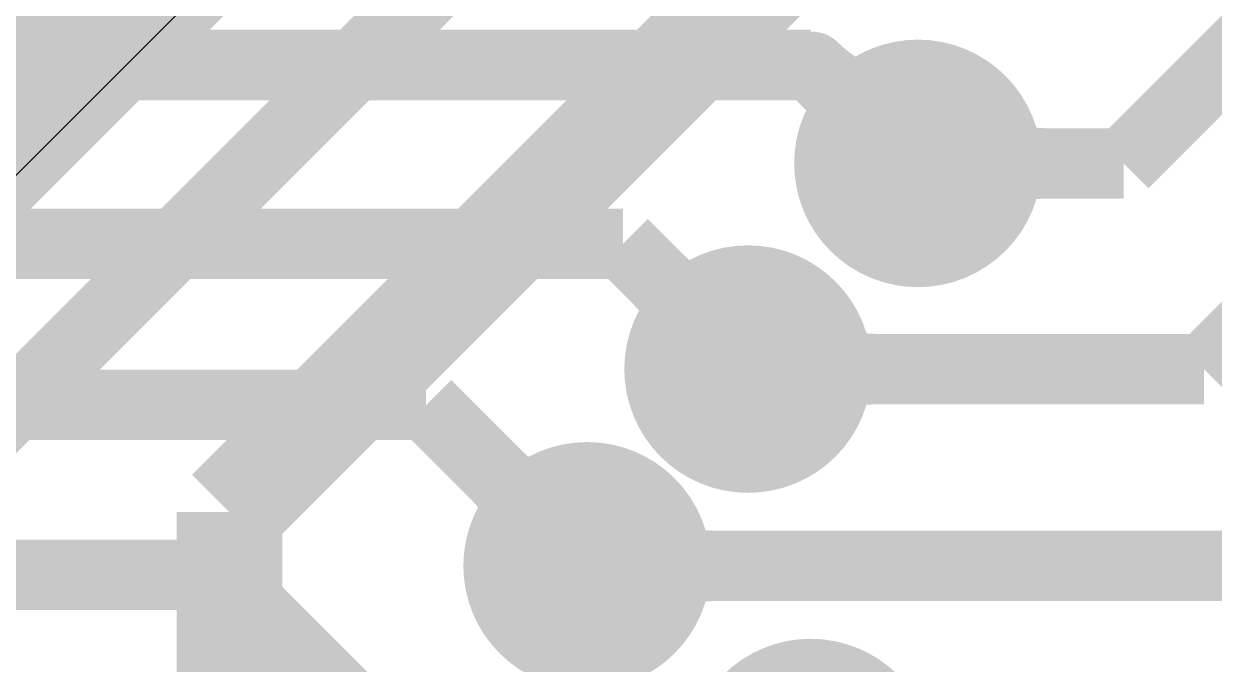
# Model space of a CAD drawing. Extents: x 56.2 to 141.8, y 48 to 96.4.
# Drawn here: x 121.615 to 124.997, y 75.565 to 77.384 of the extents above; entities that cross this region are included whole.
import ezdxf

# ---------------------------------------------------------------- set-up
doc = ezdxf.new("R2010")
doc.units = 0
doc.header["$MEASUREMENT"] = 0
for name, color, linetype in [('BOTTOMLAYER', 5, 'CONTINUOUS'), ('BOTTOMSOLDER', 6, 'CONTINUOUS'), ('MULTILAYER', 9, 'CONTINUOUS'), ('TOPLAYER', 1, 'CONTINUOUS'), ('TOPSOLDER', 216, 'CONTINUOUS')]:
    doc.layers.add(name, color=color, linetype=linetype)

msp = doc.modelspace()

# ---------------------------------------------------------------- linework, layer by layer
at = {"layer": 'BOTTOMLAYER'}
msp.add_line((124.229785, 79.590448), (121.189168, 76.549832), dxfattribs=at)
for points, const_width in [([(119.253, 75.184), (123.564376, 79.495376)], 1.000001), ([(121.5136, 76.2254), (124.6886, 79.4004)], 0.2), ([(122.1994, 75.9968), (125.349, 79.1464)], 0.299999), ([(124.7394, 76.9874), (125.984, 78.232)], 0.2), ([(124.968, 76.4032), (126.619, 78.0542)], 0.2), ([(124.1552, 76.9874), (124.7394, 76.9874)], 0.2), ([(123.6726, 76.4032), (123.739999, 76.335801)], 0.2), ([(123.6726, 76.4032), (124.968, 76.4032)], 0.2), ([(122.1994, 72.136), (122.1994, 75.9968)], 0.299999), ([(123.2154, 75.8444), (125.2474, 75.8444)], 0.2)]:
    msp.add_lwpolyline(points, dxfattribs=dict(at, const_width=const_width))
for points, const_width in [([(124.030202, 76.9874, 1), (124.280198, 76.9874, 1)], 0.249999), ([(124.211265, 77.093465, 1), (124.311265, 77.093465, 1)], 0.1), ([(124.211265, 77.093465, 1), (124.311265, 77.093465, 1)], 0.1), ([(124.211265, 77.093465, 1), (124.311265, 77.093465, 1)], 0.1), ([(124.211265, 77.093465, 1), (124.311265, 77.093465, 1)], 0.1), ([(124.211265, 77.093465, 1), (124.311265, 77.093465, 1)], 0.1), ([(124.211265, 77.093465, 1), (124.311265, 77.093465, 1)], 0.1), ([(124.211265, 77.093465, 1), (124.311265, 77.093465, 1)], 0.1), ([(124.211265, 77.093465, 1), (124.311265, 77.093465, 1)], 0.1), ([(124.211265, 77.093465, 1), (124.311265, 77.093465, 1)], 0.1), ([(124.211265, 77.093465, 1), (124.311265, 77.093465, 1)], 0.1), ([(124.211265, 77.093465, 1), (124.311265, 77.093465, 1)], 0.1), ([(124.211265, 77.093465, 1), (124.311265, 77.093465, 1)], 0.1), ([(124.211265, 77.093465, 1), (124.311265, 77.093465, 1)], 0.1), ([(124.211265, 77.093465, 1), (124.311265, 77.093465, 1)], 0.1), ([(124.46733, 76.9874, 1), (124.56733, 76.9874, 1)], 0.1), ([(124.46733, 76.9874, 1), (124.56733, 76.9874, 1)], 0.1), ([(124.46733, 76.9874, 1), (124.56733, 76.9874, 1)], 0.1), ([(124.46733, 76.9874, 1), (124.56733, 76.9874, 1)], 0.1), ([(124.46733, 76.9874, 1), (124.56733, 76.9874, 1)], 0.1), ([(124.46733, 76.9874, 1), (124.56733, 76.9874, 1)], 0.1), ([(124.46733, 76.9874, 1), (124.56733, 76.9874, 1)], 0.1), ([(124.46733, 76.9874, 1), (124.56733, 76.9874, 1)], 0.1), ([(124.46733, 76.9874, 1), (124.56733, 76.9874, 1)], 0.1), ([(124.46733, 76.9874, 1), (124.56733, 76.9874, 1)], 0.1), ([(124.46733, 76.9874, 1), (124.56733, 76.9874, 1)], 0.1), ([(124.46733, 76.9874, 1), (124.56733, 76.9874, 1)], 0.1), ([(124.46733, 76.9874, 1), (124.56733, 76.9874, 1)], 0.1), ([(124.46733, 76.9874, 1), (124.56733, 76.9874, 1)], 0.1), ([(124.46733, 76.9874, 1), (124.56733, 76.9874, 1)], 0.1), ([(124.46733, 76.9874, 1), (124.56733, 76.9874, 1)], 0.1), ([(124.46733, 76.9874, 1), (124.56733, 76.9874, 1)], 0.1), ([(124.46733, 76.9874, 1), (124.56733, 76.9874, 1)], 0.1), ([(124.46733, 76.9874, 1), (124.56733, 76.9874, 1)], 0.1), ([(124.46733, 76.9874, 1), (124.56733, 76.9874, 1)], 0.1), ([(124.46733, 76.9874, 1), (124.56733, 76.9874, 1)], 0.1), ([(124.46733, 76.9874, 1), (124.56733, 76.9874, 1)], 0.1), ([(124.46733, 76.9874, 1), (124.56733, 76.9874, 1)], 0.1), ([(124.46733, 76.9874, 1), (124.56733, 76.9874, 1)], 0.1), ([(124.46733, 76.9874, 1), (124.56733, 76.9874, 1)], 0.1), ([(124.46733, 76.9874, 1), (124.56733, 76.9874, 1)], 0.1), ([(124.46733, 76.9874, 1), (124.56733, 76.9874, 1)], 0.1), ([(124.46733, 76.9874, 1), (124.56733, 76.9874, 1)], 0.1), ([(124.211265, 76.881335, 1), (124.311265, 76.881335, 1)], 0.1), ([(124.211265, 76.881335, 1), (124.311265, 76.881335, 1)], 0.1), ([(124.211265, 76.881335, 1), (124.311265, 76.881335, 1)], 0.1), ([(124.211265, 76.881335, 1), (124.311265, 76.881335, 1)], 0.1), ([(124.211265, 76.881335, 1), (124.311265, 76.881335, 1)], 0.1), ([(124.211265, 76.881335, 1), (124.311265, 76.881335, 1)], 0.1), ([(124.211265, 76.881335, 1), (124.311265, 76.881335, 1)], 0.1), ([(124.211265, 76.881335, 1), (124.311265, 76.881335, 1)], 0.1), ([(124.211265, 76.881335, 1), (124.311265, 76.881335, 1)], 0.1), ([(124.211265, 76.881335, 1), (124.311265, 76.881335, 1)], 0.1), ([(124.211265, 76.881335, 1), (124.311265, 76.881335, 1)], 0.1), ([(124.211265, 76.881335, 1), (124.311265, 76.881335, 1)], 0.1), ([(124.211265, 76.881335, 1), (124.311265, 76.881335, 1)], 0.1), ([(124.211265, 76.881335, 1), (124.311265, 76.881335, 1)], 0.1), ([(123.547602, 76.4032, 1), (123.797598, 76.4032, 1)], 0.249999), ([(123.728665, 76.509265, 1), (123.828665, 76.509265, 1)], 0.1), ([(123.728665, 76.509265, 1), (123.828665, 76.509265, 1)], 0.1), ([(123.728665, 76.509265, 1), (123.828665, 76.509265, 1)], 0.1), ([(123.728665, 76.509265, 1), (123.828665, 76.509265, 1)], 0.1), ([(123.728665, 76.509265, 1), (123.828665, 76.509265, 1)], 0.1), ([(123.728665, 76.509265, 1), (123.828665, 76.509265, 1)], 0.1), ([(123.728665, 76.509265, 1), (123.828665, 76.509265, 1)], 0.1), ([(123.728665, 76.509265, 1), (123.828665, 76.509265, 1)], 0.1), ([(123.728665, 76.509265, 1), (123.828665, 76.509265, 1)], 0.1), ([(123.728665, 76.509265, 1), (123.828665, 76.509265, 1)], 0.1), ([(123.728665, 76.509265, 1), (123.828665, 76.509265, 1)], 0.1), ([(123.728665, 76.509265, 1), (123.828665, 76.509265, 1)], 0.1), ([(123.728665, 76.509265, 1), (123.828665, 76.509265, 1)], 0.1), ([(123.728665, 76.509265, 1), (123.828665, 76.509265, 1)], 0.1), ([(123.98473, 76.4032, 1), (124.08473, 76.4032, 1)], 0.1), ([(123.98473, 76.4032, 1), (124.08473, 76.4032, 1)], 0.1), ([(123.98473, 76.4032, 1), (124.08473, 76.4032, 1)], 0.1), ([(123.98473, 76.4032, 1), (124.08473, 76.4032, 1)], 0.1), ([(123.98473, 76.4032, 1), (124.08473, 76.4032, 1)], 0.1), ([(123.98473, 76.4032, 1), (124.08473, 76.4032, 1)], 0.1), ([(123.98473, 76.4032, 1), (124.08473, 76.4032, 1)], 0.1), ([(123.98473, 76.4032, 1), (124.08473, 76.4032, 1)], 0.1), ([(123.98473, 76.4032, 1), (124.08473, 76.4032, 1)], 0.1), ([(123.98473, 76.4032, 1), (124.08473, 76.4032, 1)], 0.1), ([(123.98473, 76.4032, 1), (124.08473, 76.4032, 1)], 0.1), ([(123.98473, 76.4032, 1), (124.08473, 76.4032, 1)], 0.1), ([(123.98473, 76.4032, 1), (124.08473, 76.4032, 1)], 0.1), ([(123.98473, 76.4032, 1), (124.08473, 76.4032, 1)], 0.1), ([(123.98473, 76.4032, 1), (124.08473, 76.4032, 1)], 0.1), ([(123.98473, 76.4032, 1), (124.08473, 76.4032, 1)], 0.1), ([(123.98473, 76.4032, 1), (124.08473, 76.4032, 1)], 0.1), ([(123.98473, 76.4032, 1), (124.08473, 76.4032, 1)], 0.1), ([(123.98473, 76.4032, 1), (124.08473, 76.4032, 1)], 0.1), ([(123.98473, 76.4032, 1), (124.08473, 76.4032, 1)], 0.1), ([(123.98473, 76.4032, 1), (124.08473, 76.4032, 1)], 0.1), ([(123.98473, 76.4032, 1), (124.08473, 76.4032, 1)], 0.1), ([(123.98473, 76.4032, 1), (124.08473, 76.4032, 1)], 0.1), ([(123.98473, 76.4032, 1), (124.08473, 76.4032, 1)], 0.1), ([(123.98473, 76.4032, 1), (124.08473, 76.4032, 1)], 0.1), ([(123.98473, 76.4032, 1), (124.08473, 76.4032, 1)], 0.1), ([(123.98473, 76.4032, 1), (124.08473, 76.4032, 1)], 0.1), ([(123.98473, 76.4032, 1), (124.08473, 76.4032, 1)], 0.1), ([(123.728665, 76.297135, 1), (123.828665, 76.297135, 1)], 0.1), ([(123.728665, 76.297135, 1), (123.828665, 76.297135, 1)], 0.1), ([(123.728665, 76.297135, 1), (123.828665, 76.297135, 1)], 0.1), ([(123.728665, 76.297135, 1), (123.828665, 76.297135, 1)], 0.1), ([(123.728665, 76.297135, 1), (123.828665, 76.297135, 1)], 0.1), ([(123.728665, 76.297135, 1), (123.828665, 76.297135, 1)], 0.1), ([(123.728665, 76.297135, 1), (123.828665, 76.297135, 1)], 0.1), ([(123.728665, 76.297135, 1), (123.828665, 76.297135, 1)], 0.1), ([(123.728665, 76.297135, 1), (123.828665, 76.297135, 1)], 0.1), ([(123.728665, 76.297135, 1), (123.828665, 76.297135, 1)], 0.1), ([(123.728665, 76.297135, 1), (123.828665, 76.297135, 1)], 0.1), ([(123.728665, 76.297135, 1), (123.828665, 76.297135, 1)], 0.1), ([(123.728665, 76.297135, 1), (123.828665, 76.297135, 1)], 0.1), ([(123.728665, 76.297135, 1), (123.828665, 76.297135, 1)], 0.1), ([(123.090402, 75.8444, 1), (123.340398, 75.8444, 1)], 0.249999), ([(123.271465, 75.950465, 1), (123.371465, 75.950465, 1)], 0.1), ([(123.271465, 75.950465, 1), (123.371465, 75.950465, 1)], 0.1), ([(123.271465, 75.950465, 1), (123.371465, 75.950465, 1)], 0.1), ([(123.271465, 75.950465, 1), (123.371465, 75.950465, 1)], 0.1), ([(123.271465, 75.950465, 1), (123.371465, 75.950465, 1)], 0.1), ([(123.271465, 75.950465, 1), (123.371465, 75.950465, 1)], 0.1), ([(123.271465, 75.950465, 1), (123.371465, 75.950465, 1)], 0.1), ([(123.271465, 75.950465, 1), (123.371465, 75.950465, 1)], 0.1), ([(123.271465, 75.950465, 1), (123.371465, 75.950465, 1)], 0.1), ([(123.271465, 75.950465, 1), (123.371465, 75.950465, 1)], 0.1), ([(123.271465, 75.950465, 1), (123.371465, 75.950465, 1)], 0.1), ([(123.271465, 75.950465, 1), (123.371465, 75.950465, 1)], 0.1), ([(123.271465, 75.950465, 1), (123.371465, 75.950465, 1)], 0.1), ([(123.271465, 75.950465, 1), (123.371465, 75.950465, 1)], 0.1), ([(123.52753, 75.8444, 1), (123.62753, 75.8444, 1)], 0.1), ([(123.52753, 75.8444, 1), (123.62753, 75.8444, 1)], 0.1), ([(123.52753, 75.8444, 1), (123.62753, 75.8444, 1)], 0.1), ([(123.52753, 75.8444, 1), (123.62753, 75.8444, 1)], 0.1), ([(123.52753, 75.8444, 1), (123.62753, 75.8444, 1)], 0.1), ([(123.52753, 75.8444, 1), (123.62753, 75.8444, 1)], 0.1), ([(123.52753, 75.8444, 1), (123.62753, 75.8444, 1)], 0.1), ([(123.52753, 75.8444, 1), (123.62753, 75.8444, 1)], 0.1), ([(123.52753, 75.8444, 1), (123.62753, 75.8444, 1)], 0.1), ([(123.52753, 75.8444, 1), (123.62753, 75.8444, 1)], 0.1), ([(123.52753, 75.8444, 1), (123.62753, 75.8444, 1)], 0.1), ([(123.52753, 75.8444, 1), (123.62753, 75.8444, 1)], 0.1), ([(123.52753, 75.8444, 1), (123.62753, 75.8444, 1)], 0.1), ([(123.52753, 75.8444, 1), (123.62753, 75.8444, 1)], 0.1), ([(123.52753, 75.8444, 1), (123.62753, 75.8444, 1)], 0.1), ([(123.52753, 75.8444, 1), (123.62753, 75.8444, 1)], 0.1), ([(123.52753, 75.8444, 1), (123.62753, 75.8444, 1)], 0.1), ([(123.52753, 75.8444, 1), (123.62753, 75.8444, 1)], 0.1), ([(123.52753, 75.8444, 1), (123.62753, 75.8444, 1)], 0.1), ([(123.52753, 75.8444, 1), (123.62753, 75.8444, 1)], 0.1), ([(123.52753, 75.8444, 1), (123.62753, 75.8444, 1)], 0.1), ([(123.52753, 75.8444, 1), (123.62753, 75.8444, 1)], 0.1), ([(123.52753, 75.8444, 1), (123.62753, 75.8444, 1)], 0.1), ([(123.52753, 75.8444, 1), (123.62753, 75.8444, 1)], 0.1), ([(123.52753, 75.8444, 1), (123.62753, 75.8444, 1)], 0.1), ([(123.52753, 75.8444, 1), (123.62753, 75.8444, 1)], 0.1), ([(123.52753, 75.8444, 1), (123.62753, 75.8444, 1)], 0.1), ([(123.52753, 75.8444, 1), (123.62753, 75.8444, 1)], 0.1), ([(123.271465, 75.738335, 1), (123.371465, 75.738335, 1)], 0.1), ([(123.271465, 75.738335, 1), (123.371465, 75.738335, 1)], 0.1), ([(123.271465, 75.738335, 1), (123.371465, 75.738335, 1)], 0.1), ([(123.271465, 75.738335, 1), (123.371465, 75.738335, 1)], 0.1), ([(123.271465, 75.738335, 1), (123.371465, 75.738335, 1)], 0.1), ([(123.271465, 75.738335, 1), (123.371465, 75.738335, 1)], 0.1), ([(123.271465, 75.738335, 1), (123.371465, 75.738335, 1)], 0.1), ([(123.271465, 75.738335, 1), (123.371465, 75.738335, 1)], 0.1), ([(123.271465, 75.738335, 1), (123.371465, 75.738335, 1)], 0.1), ([(123.271465, 75.738335, 1), (123.371465, 75.738335, 1)], 0.1), ([(123.271465, 75.738335, 1), (123.371465, 75.738335, 1)], 0.1), ([(123.271465, 75.738335, 1), (123.371465, 75.738335, 1)], 0.1), ([(123.271465, 75.738335, 1), (123.371465, 75.738335, 1)], 0.1), ([(123.271465, 75.738335, 1), (123.371465, 75.738335, 1)], 0.1)]:
    msp.add_lwpolyline(points, format="xyb", close=True, dxfattribs=dict(at, const_width=const_width))
at = {"layer": 'BOTTOMLAYER', "const_width": 0.2}
for points in [[(124.51733, 76.9874, -0.198912), (124.261265, 77.093465)], [(124.51733, 76.9874, -0.198912), (124.261265, 77.093465)], [(124.51733, 76.9874, -0.198912), (124.261265, 77.093465)], [(124.51733, 76.9874, -0.198912), (124.261265, 77.093465)], [(124.51733, 76.9874, -0.198912), (124.261265, 77.093465)], [(124.51733, 76.9874, -0.198912), (124.261265, 77.093465)], [(124.51733, 76.9874, -0.198912), (124.261265, 77.093465)], [(124.51733, 76.9874, -0.198912), (124.261265, 77.093465)], [(124.51733, 76.9874, -0.198912), (124.261265, 77.093465)], [(124.51733, 76.9874, -0.198912), (124.261265, 77.093465)], [(124.51733, 76.9874, -0.198912), (124.261265, 77.093465)], [(124.51733, 76.9874, -0.198912), (124.261265, 77.093465)], [(124.51733, 76.9874, -0.198912), (124.261265, 77.093465)], [(124.51733, 76.9874, -0.198912), (124.261265, 77.093465)], [(124.261265, 76.881335, -0.198912), (124.51733, 76.9874)], [(124.261265, 76.881335, -0.198912), (124.51733, 76.9874)], [(124.261265, 76.881335, -0.198912), (124.51733, 76.9874)], [(124.261265, 76.881335, -0.198912), (124.51733, 76.9874)], [(124.261265, 76.881335, -0.198912), (124.51733, 76.9874)], [(124.261265, 76.881335, -0.198912), (124.51733, 76.9874)], [(124.261265, 76.881335, -0.198912), (124.51733, 76.9874)], [(124.261265, 76.881335, -0.198912), (124.51733, 76.9874)], [(124.261265, 76.881335, -0.198912), (124.51733, 76.9874)], [(124.261265, 76.881335, -0.198912), (124.51733, 76.9874)], [(124.261265, 76.881335, -0.198912), (124.51733, 76.9874)], [(124.261265, 76.881335, -0.198912), (124.51733, 76.9874)], [(124.261265, 76.881335, -0.198912), (124.51733, 76.9874)], [(124.261265, 76.881335, -0.198912), (124.51733, 76.9874)], [(124.03473, 76.4032, -0.198912), (123.778665, 76.509265)], [(124.03473, 76.4032, -0.198912), (123.778665, 76.509265)], [(124.03473, 76.4032, -0.198912), (123.778665, 76.509265)], [(124.03473, 76.4032, -0.198912), (123.778665, 76.509265)], [(124.03473, 76.4032, -0.198912), (123.778665, 76.509265)], [(124.03473, 76.4032, -0.198912), (123.778665, 76.509265)], [(124.03473, 76.4032, -0.198912), (123.778665, 76.509265)], [(124.03473, 76.4032, -0.198912), (123.778665, 76.509265)], [(124.03473, 76.4032, -0.198912), (123.778665, 76.509265)], [(124.03473, 76.4032, -0.198912), (123.778665, 76.509265)], [(124.03473, 76.4032, -0.198912), (123.778665, 76.509265)], [(124.03473, 76.4032, -0.198912), (123.778665, 76.509265)], [(124.03473, 76.4032, -0.198912), (123.778665, 76.509265)], [(124.03473, 76.4032, -0.198912), (123.778665, 76.509265)], [(123.778665, 76.297135, -0.198912), (124.03473, 76.4032)], [(123.778665, 76.297135, -0.198912), (124.03473, 76.4032)], [(123.778665, 76.297135, -0.198912), (124.03473, 76.4032)], [(123.778665, 76.297135, -0.198912), (124.03473, 76.4032)], [(123.778665, 76.297135, -0.198912), (124.03473, 76.4032)], [(123.778665, 76.297135, -0.198912), (124.03473, 76.4032)], [(123.778665, 76.297135, -0.198912), (124.03473, 76.4032)], [(123.778665, 76.297135, -0.198912), (124.03473, 76.4032)], [(123.778665, 76.297135, -0.198912), (124.03473, 76.4032)], [(123.778665, 76.297135, -0.198912), (124.03473, 76.4032)], [(123.778665, 76.297135, -0.198912), (124.03473, 76.4032)], [(123.778665, 76.297135, -0.198912), (124.03473, 76.4032)], [(123.778665, 76.297135, -0.198912), (124.03473, 76.4032)], [(123.778665, 76.297135, -0.198912), (124.03473, 76.4032)], [(123.57753, 75.8444, -0.198912), (123.321465, 75.950465)], [(123.57753, 75.8444, -0.198912), (123.321465, 75.950465)], [(123.57753, 75.8444, -0.198912), (123.321465, 75.950465)], [(123.57753, 75.8444, -0.198912), (123.321465, 75.950465)], [(123.57753, 75.8444, -0.198912), (123.321465, 75.950465)], [(123.57753, 75.8444, -0.198912), (123.321465, 75.950465)], [(123.57753, 75.8444, -0.198912), (123.321465, 75.950465)], [(123.57753, 75.8444, -0.198912), (123.321465, 75.950465)], [(123.57753, 75.8444, -0.198912), (123.321465, 75.950465)], [(123.57753, 75.8444, -0.198912), (123.321465, 75.950465)], [(123.57753, 75.8444, -0.198912), (123.321465, 75.950465)], [(123.57753, 75.8444, -0.198912), (123.321465, 75.950465)], [(123.57753, 75.8444, -0.198912), (123.321465, 75.950465)], [(123.57753, 75.8444, -0.198912), (123.321465, 75.950465)], [(123.321465, 75.738335, -0.198912), (123.57753, 75.8444)], [(123.321465, 75.738335, -0.198912), (123.57753, 75.8444)], [(123.321465, 75.738335, -0.198912), (123.57753, 75.8444)], [(123.321465, 75.738335, -0.198912), (123.57753, 75.8444)], [(123.321465, 75.738335, -0.198912), (123.57753, 75.8444)], [(123.321465, 75.738335, -0.198912), (123.57753, 75.8444)], [(123.321465, 75.738335, -0.198912), (123.57753, 75.8444)], [(123.321465, 75.738335, -0.198912), (123.57753, 75.8444)], [(123.321465, 75.738335, -0.198912), (123.57753, 75.8444)], [(123.321465, 75.738335, -0.198912), (123.57753, 75.8444)], [(123.321465, 75.738335, -0.198912), (123.57753, 75.8444)], [(123.321465, 75.738335, -0.198912), (123.57753, 75.8444)], [(123.321465, 75.738335, -0.198912), (123.57753, 75.8444)], [(123.321465, 75.738335, -0.198912), (123.57753, 75.8444)]]:
    msp.add_lwpolyline(points, format="xyb", dxfattribs=at)
at = {"layer": 'BOTTOMSOLDER', "const_width": 0.351599}
for points in [[(123.979402, 76.9874, 1), (124.330998, 76.9874, 1)], [(123.496802, 76.4032, 1), (123.848398, 76.4032, 1)], [(123.039602, 75.8444, 1), (123.391198, 75.8444, 1)], [(123.674602, 75.2856, 1), (124.026198, 75.2856, 1)]]:
    msp.add_lwpolyline(points, format="xyb", close=True, dxfattribs=at)
at = {"layer": 'MULTILAYER', "const_width": 0.249999}
for points in [[(124.030202, 76.9874, 1), (124.280198, 76.9874, 1)], [(123.547602, 76.4032, 1), (123.797598, 76.4032, 1)], [(123.090402, 75.8444, 1), (123.340398, 75.8444, 1)]]:
    msp.add_lwpolyline(points, format="xyb", close=True, dxfattribs=at)
at = {"layer": 'TOPLAYER', "const_width": 0.2}
for points in [[(114.173, 77.2668), (123.8504, 77.2668)], [(123.8504, 77.2668), (124.1425, 76.9747)], [(113.7666, 76.7588), (123.317, 76.7588)], [(123.317, 76.7588), (123.6726, 76.4032)], [(113.2332, 76.3016), (122.7582, 76.3016)], [(122.7582, 76.3016), (123.2154, 75.8444)], [(112.8014, 75.819), (122.174, 75.819)], [(122.174, 75.819), (122.7074, 75.2856)]]:
    msp.add_lwpolyline(points, dxfattribs=at)
for points in [[(124.1552, 77.1374, -0.198912), (123.855772, 77.261425)], [(124.1552, 77.1374, -0.198912), (123.855772, 77.261425)], [(124.1552, 77.1374, -0.198912), (123.855772, 77.261425)], [(124.1552, 77.1374, -0.198912), (123.855772, 77.261425)], [(124.1552, 77.1374, -0.198912), (123.855772, 77.261425)], [(124.1552, 77.1374, -0.198912), (123.855772, 77.261425)], [(123.917095, 77.200105, -0.198912), (124.0052, 76.9874)], [(123.917095, 77.200105, -0.198912), (124.0052, 76.9874)], [(123.917095, 77.200105, -0.198912), (124.0052, 76.9874)], [(123.917095, 77.200105, -0.198912), (124.0052, 76.9874)], [(123.917095, 77.200105, -0.198912), (124.0052, 76.9874)], [(123.917095, 77.200105, -0.198912), (124.0052, 76.9874)], [(123.416535, 76.659265, -0.198912), (123.5226, 76.4032)], [(123.6726, 76.5532, -0.198912), (123.416535, 76.659265)], [(123.416535, 76.659265, -0.198912), (123.5226, 76.4032)], [(123.6726, 76.5532, -0.198912), (123.416535, 76.659265)], [(123.416535, 76.659265, -0.198912), (123.5226, 76.4032)], [(123.6726, 76.5532, -0.198912), (123.416535, 76.659265)], [(123.416535, 76.659265, -0.198912), (123.5226, 76.4032)], [(123.6726, 76.5532, -0.198912), (123.416535, 76.659265)], [(123.416535, 76.659265, -0.198912), (123.5226, 76.4032)], [(123.6726, 76.5532, -0.198912), (123.416535, 76.659265)], [(123.416535, 76.659265, -0.198912), (123.5226, 76.4032)], [(123.6726, 76.5532, -0.198912), (123.416535, 76.659265)], [(123.416535, 76.659265, -0.198912), (123.5226, 76.4032)], [(123.6726, 76.5532, -0.198912), (123.416535, 76.659265)], [(123.416535, 76.659265, -0.198912), (123.5226, 76.4032)], [(123.6726, 76.5532, -0.198912), (123.416535, 76.659265)], [(123.416535, 76.659265, -0.198912), (123.5226, 76.4032)], [(123.6726, 76.5532, -0.198912), (123.416535, 76.659265)], [(123.416535, 76.659265, -0.198912), (123.5226, 76.4032)], [(123.6726, 76.5532, -0.198912), (123.416535, 76.659265)], [(123.416535, 76.659265, -0.198912), (123.5226, 76.4032)], [(123.6726, 76.5532, -0.198912), (123.416535, 76.659265)], [(123.416535, 76.659265, -0.198912), (123.5226, 76.4032)], [(123.6726, 76.5532, -0.198912), (123.416535, 76.659265)], [(123.416535, 76.659265, -0.198912), (123.5226, 76.4032)], [(123.6726, 76.5532, -0.198912), (123.416535, 76.659265)], [(123.6726, 76.5532, -0.198912), (123.416535, 76.659265)], [(123.416535, 76.659265, -0.198912), (123.5226, 76.4032)], [(122.959335, 76.100465, -0.198912), (123.0654, 75.8444)], [(123.2154, 75.9944, -0.198912), (122.959335, 76.100465)], [(122.959335, 76.100465, -0.198912), (123.0654, 75.8444)], [(123.2154, 75.9944, -0.198912), (122.959335, 76.100465)], [(122.959335, 76.100465, -0.198912), (123.0654, 75.8444)], [(123.2154, 75.9944, -0.198912), (122.959335, 76.100465)], [(122.959335, 76.100465, -0.198912), (123.0654, 75.8444)], [(123.2154, 75.9944, -0.198912), (122.959335, 76.100465)], [(122.959335, 76.100465, -0.198912), (123.0654, 75.8444)], [(123.2154, 75.9944, -0.198912), (122.959335, 76.100465)], [(122.959335, 76.100465, -0.198912), (123.0654, 75.8444)], [(123.2154, 75.9944, -0.198912), (122.959335, 76.100465)], [(122.959335, 76.100465, -0.198912), (123.0654, 75.8444)], [(123.2154, 75.9944, -0.198912), (122.959335, 76.100465)], [(122.959335, 76.100465, -0.198912), (123.0654, 75.8444)], [(123.2154, 75.9944, -0.198912), (122.959335, 76.100465)], [(122.959335, 76.100465, -0.198912), (123.0654, 75.8444)], [(123.2154, 75.9944, -0.198912), (122.959335, 76.100465)], [(122.959335, 76.100465, -0.198912), (123.0654, 75.8444)], [(123.2154, 75.9944, -0.198912), (122.959335, 76.100465)], [(122.959335, 76.100465, -0.198912), (123.0654, 75.8444)], [(123.2154, 75.9944, -0.198912), (122.959335, 76.100465)], [(122.959335, 76.100465, -0.198912), (123.0654, 75.8444)], [(123.2154, 75.9944, -0.198912), (122.959335, 76.100465)], [(122.959335, 76.100465, -0.198912), (123.0654, 75.8444)], [(123.2154, 75.9944, -0.198912), (122.959335, 76.100465)], [(123.2154, 75.9944, -0.198912), (122.959335, 76.100465)], [(122.959335, 76.100465, -0.198912), (123.0654, 75.8444)]]:
    msp.add_lwpolyline(points, format="xyb", dxfattribs=at)
at = {"layer": 'TOPLAYER'}
for points, const_width in [([(123.805772, 77.261425, 1), (123.905772, 77.261425, 1)], 0.1), ([(123.805772, 77.261425, 1), (123.905772, 77.261425, 1)], 0.1), ([(123.805772, 77.261425, 1), (123.905772, 77.261425, 1)], 0.1), ([(123.805772, 77.261425, 1), (123.905772, 77.261425, 1)], 0.1), ([(123.805772, 77.261425, 1), (123.905772, 77.261425, 1)], 0.1), ([(123.805772, 77.261425, 1), (123.905772, 77.261425, 1)], 0.1), ([(123.867095, 77.200105, 1), (123.967095, 77.200105, 1)], 0.1), ([(123.867095, 77.200105, 1), (123.967095, 77.200105, 1)], 0.1), ([(123.867095, 77.200105, 1), (123.967095, 77.200105, 1)], 0.1), ([(123.867095, 77.200105, 1), (123.967095, 77.200105, 1)], 0.1), ([(123.867095, 77.200105, 1), (123.967095, 77.200105, 1)], 0.1), ([(123.867095, 77.200105, 1), (123.967095, 77.200105, 1)], 0.1), ([(124.030202, 76.9874, 1), (124.280198, 76.9874, 1)], 0.249999), ([(124.1052, 77.1374, 1), (124.2052, 77.1374, 1)], 0.1), ([(124.1052, 77.1374, 1), (124.2052, 77.1374, 1)], 0.1), ([(124.1052, 77.1374, 1), (124.2052, 77.1374, 1)], 0.1), ([(124.1052, 77.1374, 1), (124.2052, 77.1374, 1)], 0.1), ([(124.1052, 77.1374, 1), (124.2052, 77.1374, 1)], 0.1), ([(124.1052, 77.1374, 1), (124.2052, 77.1374, 1)], 0.1), ([(123.9552, 76.9874, 1), (124.0552, 76.9874, 1)], 0.1), ([(123.9552, 76.9874, 1), (124.0552, 76.9874, 1)], 0.1), ([(123.9552, 76.9874, 1), (124.0552, 76.9874, 1)], 0.1), ([(123.9552, 76.9874, 1), (124.0552, 76.9874, 1)], 0.1), ([(123.9552, 76.9874, 1), (124.0552, 76.9874, 1)], 0.1), ([(123.9552, 76.9874, 1), (124.0552, 76.9874, 1)], 0.1), ([(123.366535, 76.659265, 1), (123.466535, 76.659265, 1)], 0.1), ([(123.366535, 76.659265, 1), (123.466535, 76.659265, 1)], 0.1), ([(123.366535, 76.659265, 1), (123.466535, 76.659265, 1)], 0.1), ([(123.366535, 76.659265, 1), (123.466535, 76.659265, 1)], 0.1), ([(123.366535, 76.659265, 1), (123.466535, 76.659265, 1)], 0.1), ([(123.366535, 76.659265, 1), (123.466535, 76.659265, 1)], 0.1), ([(123.366535, 76.659265, 1), (123.466535, 76.659265, 1)], 0.1), ([(123.366535, 76.659265, 1), (123.466535, 76.659265, 1)], 0.1), ([(123.366535, 76.659265, 1), (123.466535, 76.659265, 1)], 0.1), ([(123.366535, 76.659265, 1), (123.466535, 76.659265, 1)], 0.1), ([(123.366535, 76.659265, 1), (123.466535, 76.659265, 1)], 0.1), ([(123.366535, 76.659265, 1), (123.466535, 76.659265, 1)], 0.1), ([(123.366535, 76.659265, 1), (123.466535, 76.659265, 1)], 0.1), ([(123.366535, 76.659265, 1), (123.466535, 76.659265, 1)], 0.1), ([(123.366535, 76.659265, 1), (123.466535, 76.659265, 1)], 0.1), ([(123.366535, 76.659265, 1), (123.466535, 76.659265, 1)], 0.1), ([(123.366535, 76.659265, 1), (123.466535, 76.659265, 1)], 0.1), ([(123.366535, 76.659265, 1), (123.466535, 76.659265, 1)], 0.1), ([(123.366535, 76.659265, 1), (123.466535, 76.659265, 1)], 0.1), ([(123.366535, 76.659265, 1), (123.466535, 76.659265, 1)], 0.1), ([(123.366535, 76.659265, 1), (123.466535, 76.659265, 1)], 0.1), ([(123.366535, 76.659265, 1), (123.466535, 76.659265, 1)], 0.1), ([(123.366535, 76.659265, 1), (123.466535, 76.659265, 1)], 0.1), ([(123.366535, 76.659265, 1), (123.466535, 76.659265, 1)], 0.1), ([(123.366535, 76.659265, 1), (123.466535, 76.659265, 1)], 0.1), ([(123.366535, 76.659265, 1), (123.466535, 76.659265, 1)], 0.1), ([(123.366535, 76.659265, 1), (123.466535, 76.659265, 1)], 0.1), ([(123.366535, 76.659265, 1), (123.466535, 76.659265, 1)], 0.1), ([(123.547602, 76.4032, 1), (123.797598, 76.4032, 1)], 0.249999), ([(123.6226, 76.5532, 1), (123.7226, 76.5532, 1)], 0.1), ([(123.6226, 76.5532, 1), (123.7226, 76.5532, 1)], 0.1), ([(123.6226, 76.5532, 1), (123.7226, 76.5532, 1)], 0.1), ([(123.6226, 76.5532, 1), (123.7226, 76.5532, 1)], 0.1), ([(123.6226, 76.5532, 1), (123.7226, 76.5532, 1)], 0.1), ([(123.6226, 76.5532, 1), (123.7226, 76.5532, 1)], 0.1), ([(123.6226, 76.5532, 1), (123.7226, 76.5532, 1)], 0.1), ([(123.6226, 76.5532, 1), (123.7226, 76.5532, 1)], 0.1), ([(123.6226, 76.5532, 1), (123.7226, 76.5532, 1)], 0.1), ([(123.6226, 76.5532, 1), (123.7226, 76.5532, 1)], 0.1), ([(123.6226, 76.5532, 1), (123.7226, 76.5532, 1)], 0.1), ([(123.6226, 76.5532, 1), (123.7226, 76.5532, 1)], 0.1), ([(123.6226, 76.5532, 1), (123.7226, 76.5532, 1)], 0.1), ([(123.6226, 76.5532, 1), (123.7226, 76.5532, 1)], 0.1), ([(123.4726, 76.4032, 1), (123.5726, 76.4032, 1)], 0.1), ([(123.4726, 76.4032, 1), (123.5726, 76.4032, 1)], 0.1), ([(123.4726, 76.4032, 1), (123.5726, 76.4032, 1)], 0.1), ([(123.4726, 76.4032, 1), (123.5726, 76.4032, 1)], 0.1), ([(123.4726, 76.4032, 1), (123.5726, 76.4032, 1)], 0.1), ([(123.4726, 76.4032, 1), (123.5726, 76.4032, 1)], 0.1), ([(123.4726, 76.4032, 1), (123.5726, 76.4032, 1)], 0.1), ([(123.4726, 76.4032, 1), (123.5726, 76.4032, 1)], 0.1), ([(123.4726, 76.4032, 1), (123.5726, 76.4032, 1)], 0.1), ([(123.4726, 76.4032, 1), (123.5726, 76.4032, 1)], 0.1), ([(123.4726, 76.4032, 1), (123.5726, 76.4032, 1)], 0.1), ([(123.4726, 76.4032, 1), (123.5726, 76.4032, 1)], 0.1), ([(123.4726, 76.4032, 1), (123.5726, 76.4032, 1)], 0.1), ([(123.4726, 76.4032, 1), (123.5726, 76.4032, 1)], 0.1), ([(122.909335, 76.100465, 1), (123.009335, 76.100465, 1)], 0.1), ([(122.909335, 76.100465, 1), (123.009335, 76.100465, 1)], 0.1), ([(122.909335, 76.100465, 1), (123.009335, 76.100465, 1)], 0.1), ([(122.909335, 76.100465, 1), (123.009335, 76.100465, 1)], 0.1), ([(122.909335, 76.100465, 1), (123.009335, 76.100465, 1)], 0.1), ([(122.909335, 76.100465, 1), (123.009335, 76.100465, 1)], 0.1), ([(122.909335, 76.100465, 1), (123.009335, 76.100465, 1)], 0.1), ([(122.909335, 76.100465, 1), (123.009335, 76.100465, 1)], 0.1), ([(122.909335, 76.100465, 1), (123.009335, 76.100465, 1)], 0.1), ([(122.909335, 76.100465, 1), (123.009335, 76.100465, 1)], 0.1), ([(122.909335, 76.100465, 1), (123.009335, 76.100465, 1)], 0.1), ([(122.909335, 76.100465, 1), (123.009335, 76.100465, 1)], 0.1), ([(122.909335, 76.100465, 1), (123.009335, 76.100465, 1)], 0.1), ([(122.909335, 76.100465, 1), (123.009335, 76.100465, 1)], 0.1), ([(122.909335, 76.100465, 1), (123.009335, 76.100465, 1)], 0.1), ([(122.909335, 76.100465, 1), (123.009335, 76.100465, 1)], 0.1), ([(122.909335, 76.100465, 1), (123.009335, 76.100465, 1)], 0.1), ([(122.909335, 76.100465, 1), (123.009335, 76.100465, 1)], 0.1), ([(122.909335, 76.100465, 1), (123.009335, 76.100465, 1)], 0.1), ([(122.909335, 76.100465, 1), (123.009335, 76.100465, 1)], 0.1), ([(122.909335, 76.100465, 1), (123.009335, 76.100465, 1)], 0.1), ([(122.909335, 76.100465, 1), (123.009335, 76.100465, 1)], 0.1), ([(122.909335, 76.100465, 1), (123.009335, 76.100465, 1)], 0.1), ([(122.909335, 76.100465, 1), (123.009335, 76.100465, 1)], 0.1), ([(122.909335, 76.100465, 1), (123.009335, 76.100465, 1)], 0.1), ([(122.909335, 76.100465, 1), (123.009335, 76.100465, 1)], 0.1), ([(122.909335, 76.100465, 1), (123.009335, 76.100465, 1)], 0.1), ([(122.909335, 76.100465, 1), (123.009335, 76.100465, 1)], 0.1), ([(123.090402, 75.8444, 1), (123.340398, 75.8444, 1)], 0.249999), ([(123.1654, 75.9944, 1), (123.2654, 75.9944, 1)], 0.1), ([(123.1654, 75.9944, 1), (123.2654, 75.9944, 1)], 0.1), ([(123.1654, 75.9944, 1), (123.2654, 75.9944, 1)], 0.1), ([(123.1654, 75.9944, 1), (123.2654, 75.9944, 1)], 0.1), ([(123.1654, 75.9944, 1), (123.2654, 75.9944, 1)], 0.1), ([(123.1654, 75.9944, 1), (123.2654, 75.9944, 1)], 0.1), ([(123.1654, 75.9944, 1), (123.2654, 75.9944, 1)], 0.1), ([(123.1654, 75.9944, 1), (123.2654, 75.9944, 1)], 0.1), ([(123.1654, 75.9944, 1), (123.2654, 75.9944, 1)], 0.1), ([(123.1654, 75.9944, 1), (123.2654, 75.9944, 1)], 0.1), ([(123.1654, 75.9944, 1), (123.2654, 75.9944, 1)], 0.1), ([(123.1654, 75.9944, 1), (123.2654, 75.9944, 1)], 0.1), ([(123.1654, 75.9944, 1), (123.2654, 75.9944, 1)], 0.1), ([(123.1654, 75.9944, 1), (123.2654, 75.9944, 1)], 0.1), ([(123.0154, 75.8444, 1), (123.1154, 75.8444, 1)], 0.1), ([(123.0154, 75.8444, 1), (123.1154, 75.8444, 1)], 0.1), ([(123.0154, 75.8444, 1), (123.1154, 75.8444, 1)], 0.1), ([(123.0154, 75.8444, 1), (123.1154, 75.8444, 1)], 0.1), ([(123.0154, 75.8444, 1), (123.1154, 75.8444, 1)], 0.1), ([(123.0154, 75.8444, 1), (123.1154, 75.8444, 1)], 0.1), ([(123.0154, 75.8444, 1), (123.1154, 75.8444, 1)], 0.1), ([(123.0154, 75.8444, 1), (123.1154, 75.8444, 1)], 0.1), ([(123.0154, 75.8444, 1), (123.1154, 75.8444, 1)], 0.1), ([(123.0154, 75.8444, 1), (123.1154, 75.8444, 1)], 0.1), ([(123.0154, 75.8444, 1), (123.1154, 75.8444, 1)], 0.1), ([(123.0154, 75.8444, 1), (123.1154, 75.8444, 1)], 0.1), ([(123.0154, 75.8444, 1), (123.1154, 75.8444, 1)], 0.1), ([(123.0154, 75.8444, 1), (123.1154, 75.8444, 1)], 0.1)]:
    msp.add_lwpolyline(points, format="xyb", close=True, dxfattribs=dict(at, const_width=const_width))
at = {"layer": 'TOPSOLDER', "const_width": 0.351599}
for points in [[(123.979402, 76.9874, 1), (124.330998, 76.9874, 1)], [(123.496802, 76.4032, 1), (123.848398, 76.4032, 1)], [(123.039602, 75.8444, 1), (123.391198, 75.8444, 1)], [(123.674602, 75.2856, 1), (124.026198, 75.2856, 1)]]:
    msp.add_lwpolyline(points, format="xyb", close=True, dxfattribs=at)

doc.saveas('drawing.dxf')
